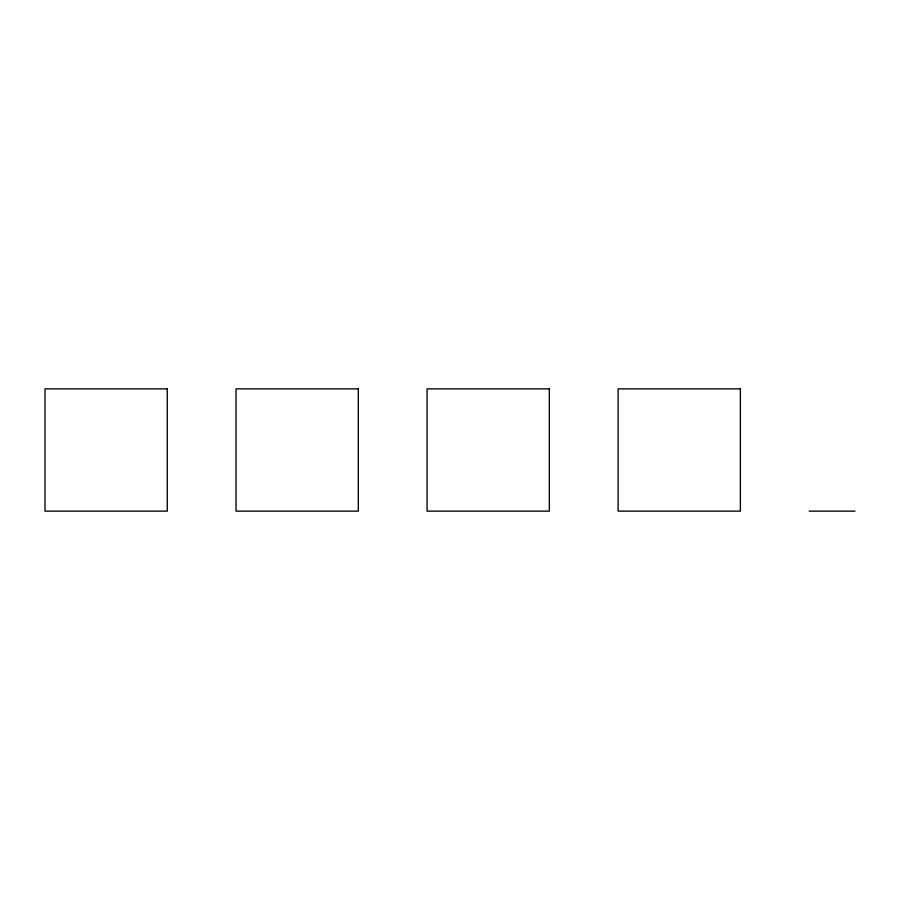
<?xml version="1.0" encoding="UTF-8"?>
<svg xmlns="http://www.w3.org/2000/svg" width="900" height="900" viewBox="0 0 900 900"><rect width="100%" height="100%" fill="white"/><g stroke="black" fill="none" stroke-linecap="round" stroke-linejoin="round"><path stroke-width="1.35" d="M809.156 511.132L855 511.132M167.265 388.868L45 388.868L45 511.132L167.265 511.132L167.265 388.868M358.301 388.868L236.036 388.868L236.036 511.132L358.301 511.132L358.301 388.868M549.337 388.868L427.072 388.868L427.072 511.132L549.337 511.132L549.337 388.868M740.374 388.868L618.109 388.868L618.109 511.132L740.374 511.132L740.374 388.868"/></g></svg>
